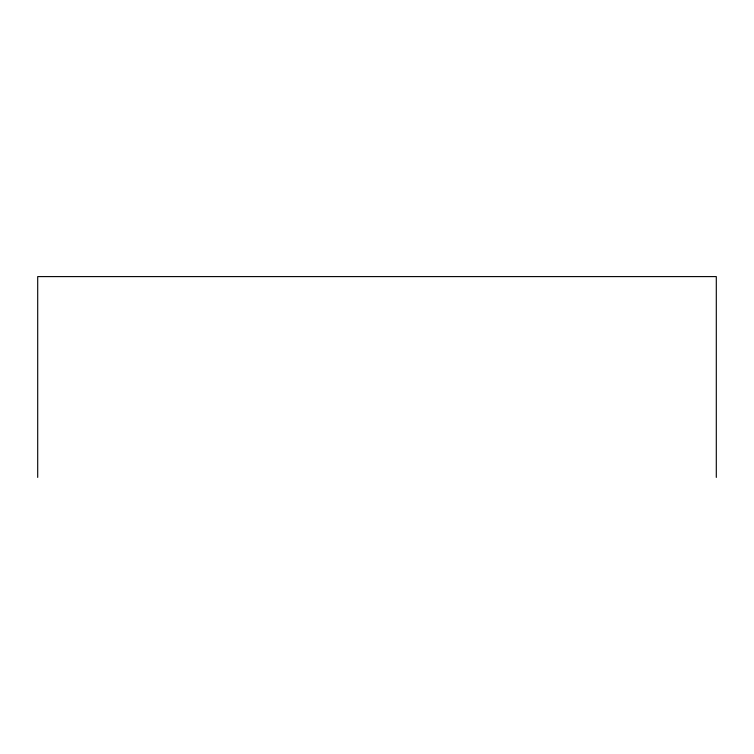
<?xml version="1.0" encoding="UTF-8"?>
<svg xmlns="http://www.w3.org/2000/svg" width="754" height="754" viewBox="0 0 754 754"><rect width="100%" height="100%" fill="white"/><g stroke="black" fill="none" stroke-linecap="round" stroke-linejoin="round"><path stroke-width="1.13" d="M716.3 477.405L716.3 276.595L37.7 276.595L37.7 477.405"/></g></svg>
